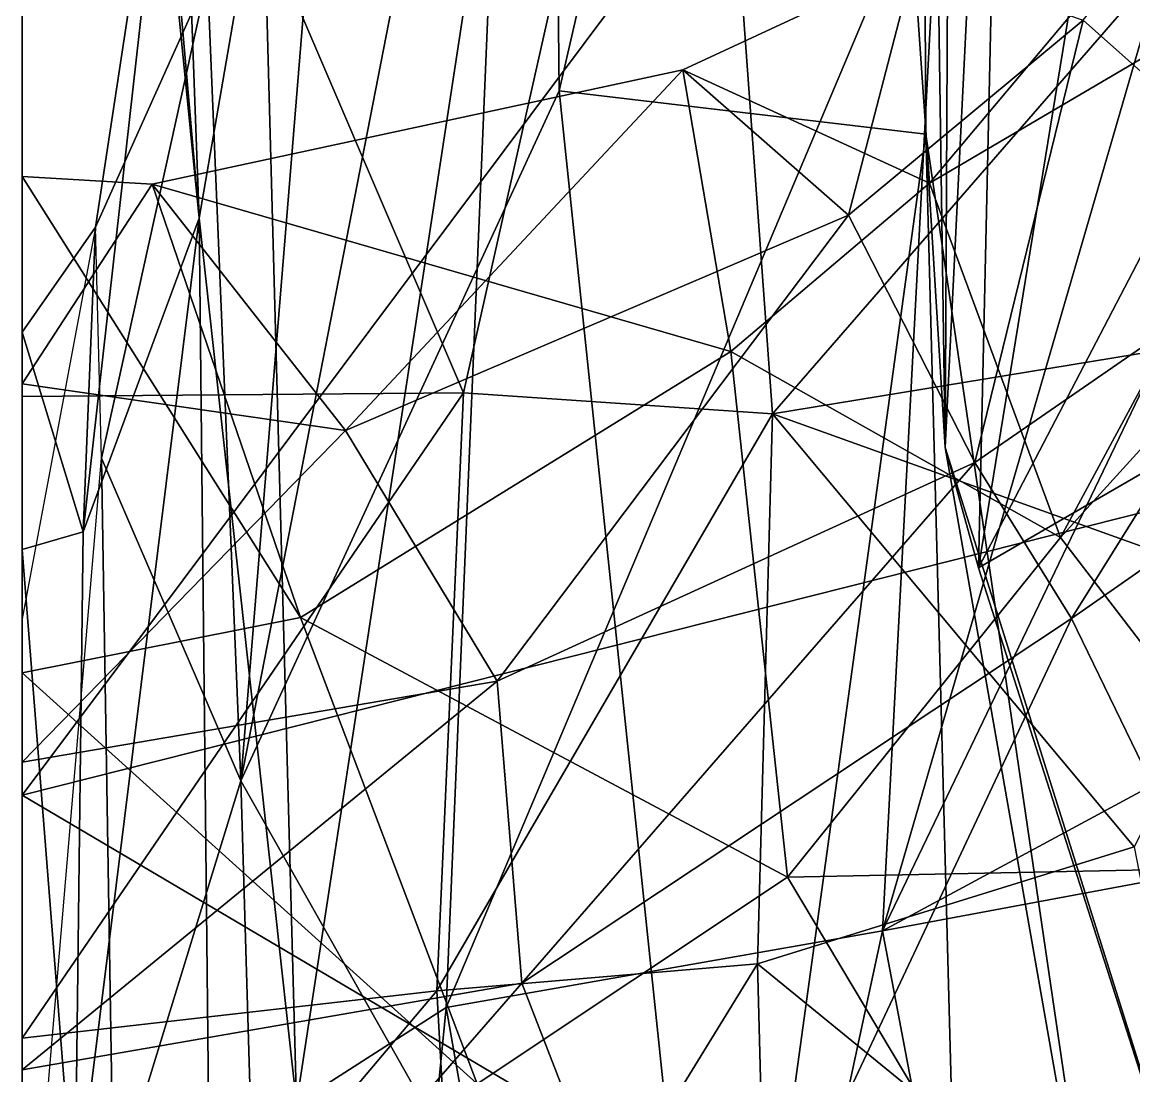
# Model space of a CAD drawing. Header units: metres. Extents: x -8 to 93, y -165 to 99.
# Drawn here: x 0.02 to 12.23, y -135.89 to -124.32 of the extents above; entities that cross this region are included whole.
import ezdxf

# ---------------------------------------------------------------- set-up
doc = ezdxf.new("R2010")
doc.units = ezdxf.units.M

msp = doc.modelspace()

# ---------------------------------------------------------------- linework, layer by layer
at = {"layer": 'jaw_half'}
for points in [[(15.91, -119.017, 169.668), (14.236, -126.569, 163.52), (11.677, -124.296, 166.918)], [(9.822, -123.66, 174.688), (9.99, -126.084, 183.722), (14.18, -121.098, 185.361)], [(9.99, -126.084, 183.722), (15.177, -123.036, 192.717), (14.18, -121.098, 185.361)], [(9.99, -126.084, 183.722), (11.43, -129.977, 192.559), (15.177, -123.036, 192.717)], [(11.43, -129.977, 192.559), (16.433, -124.471, 196.151), (15.177, -123.036, 192.717)], [(9.99, -126.084, 183.722), (9.822, -123.66, 174.688), (7.278, -124.84, 173.597)], [(9.822, -123.66, 174.688), (9.101, -126.438, 165.933), (7.278, -124.84, 173.597)], [(11.677, -124.296, 166.918), (9.101, -126.438, 165.933), (9.822, -123.66, 174.688)], [(11.677, -124.296, 166.918), (10.489, -129.155, 162.857), (9.101, -126.438, 165.933)], [(11.677, -124.296, 166.918), (14.236, -126.569, 163.52), (10.489, -129.155, 162.857)], [(11.43, -129.977, 192.559), (14.203, -133.59, 198.192), (16.433, -124.471, 196.151)], [(7.805, -127.934, 183.409), (7.278, -124.84, 173.597), (1.449, -126.095, 173.342)], [(7.278, -124.84, 173.597), (3.572, -128.803, 164.465), (1.449, -126.095, 173.342)], [(9.101, -126.438, 165.933), (3.572, -128.803, 164.465), (7.278, -124.84, 173.597)], [(9.99, -126.084, 183.722), (7.278, -124.84, 173.597), (7.805, -127.934, 183.409)], [(3.077, -130.855, 183.214), (1.449, -126.095, 173.342), (0.021, -126.012, 173.353)], [(3.077, -130.855, 183.214), (0.021, -126.012, 173.353), (0.021, -131.464, 183.236)], [(1.449, -126.095, 173.342), (0.021, -128.291, 164.533), (0.021, -126.012, 173.353)], [(3.572, -128.803, 164.465), (0.021, -128.291, 164.533), (1.449, -126.095, 173.342)], [(7.805, -127.934, 183.409), (1.449, -126.095, 173.342), (3.077, -130.855, 183.214)], [(11.43, -129.977, 192.559), (9.99, -126.084, 183.722), (7.805, -127.934, 183.409)], [(9.101, -126.438, 165.933), (5.24, -131.556, 162.038), (3.572, -128.803, 164.465)], [(9.101, -126.438, 165.933), (10.489, -129.155, 162.857), (5.24, -131.556, 162.038)], [(14.236, -126.569, 163.52), (11.55, -130.865, 161.524), (10.489, -129.155, 162.857)], [(14.236, -126.569, 163.52), (15.779, -127.916, 162.183), (11.55, -130.865, 161.524)], [(8.429, -133.707, 192.917), (7.805, -127.934, 183.409), (3.077, -130.855, 183.214)], [(7.805, -127.934, 183.409), (8.429, -133.707, 192.917), (11.43, -129.977, 192.559)], [(15.779, -127.916, 162.183), (14.017, -135.951, 161.943), (11.55, -130.865, 161.524)], [(0.021, -128.291, 164.533), (3.572, -128.803, 164.465), (0.021, -132.446, 161.353)], [(3.572, -128.803, 164.465), (5.24, -131.556, 162.038), (0.021, -132.446, 161.353)], [(10.489, -129.155, 162.857), (5.51, -134.87, 160.539), (5.24, -131.556, 162.038)], [(10.489, -129.155, 162.857), (11.55, -130.865, 161.524), (5.51, -134.87, 160.539)], [(11.43, -129.977, 192.559), (8.429, -133.707, 192.917), (14.203, -133.59, 198.192)], [(5.021, -135.976, 192.253), (3.077, -130.855, 183.214), (0.021, -131.464, 183.236)], [(8.429, -133.707, 192.917), (3.077, -130.855, 183.214), (5.021, -135.976, 192.253)], [(11.55, -130.865, 161.524), (7.389, -139.711, 162.169), (5.51, -134.87, 160.539)], [(11.55, -130.865, 161.524), (14.017, -135.951, 161.943), (7.389, -139.711, 162.169)], [(5.021, -135.976, 192.253), (0.021, -131.464, 183.236), (0.021, -137.635, 192.179)], [(5.24, -131.556, 162.038), (5.51, -134.87, 160.539), (0.021, -135.825, 160.488)], [(5.24, -131.556, 162.038), (0.021, -135.825, 160.488), (0.021, -132.446, 161.353)], [(14.203, -133.59, 198.192), (8.429, -133.707, 192.917), (11.303, -138.521, 198.778)], [(14.203, -133.59, 198.192), (11.303, -138.521, 198.778), (16.703, -136.367, 202.042)], [(8.429, -133.707, 192.917), (5.021, -135.976, 192.253), (11.303, -138.521, 198.778)], [(5.51, -134.87, 160.539), (7.389, -139.711, 162.169), (0.021, -141.173, 162.868)], [(5.51, -134.87, 160.539), (0.021, -141.173, 162.868), (0.021, -135.825, 160.488)]]:
    msp.add_3dface(points, dxfattribs=at)
at = {"layer": 'skull_half'}
for points in [[(5.818, -115.249, 283.703), (9.853, -107.991, 285.454), (5.922, -125.073, 287.826)], [(9.853, -107.991, 285.454), (9.949, -125.549, 286.634), (5.922, -125.073, 287.826)], [(10.248, -111.602, 282.702), (10.162, -128.988, 283.42), (9.853, -107.991, 285.454)], [(10.162, -128.988, 283.42), (9.949, -125.549, 286.634), (9.853, -107.991, 285.454)], [(16.493, -110.781, 395.325), (0.021, -114.34, 394.687), (0.021, -132.807, 383.073)], [(16.493, -110.781, 395.325), (0.021, -132.807, 383.073), (17.375, -128.428, 384.974)], [(10.886, -114.357, 279.112), (10.162, -128.988, 283.42), (10.248, -111.602, 282.702)], [(0.632, -113.09, 257.276), (0.71, -112.12, 263.155), (1.966, -126.469, 263.363)], [(0.71, -112.12, 263.155), (1.746, -120.529, 268.933), (1.966, -126.469, 263.363)], [(2.659, -122.439, 257.077), (0.632, -113.09, 257.276), (1.966, -126.469, 263.363)], [(10.886, -114.357, 279.112), (10.528, -130.31, 279.388), (10.162, -128.988, 283.42)], [(12.244, -119.798, 272.779), (10.528, -130.31, 279.388), (10.886, -114.357, 279.112)], [(3.69, -117.104, 279.646), (5.818, -115.249, 283.703), (2.422, -132.65, 282.647)], [(2.422, -132.65, 282.647), (5.818, -115.249, 283.703), (5.922, -125.073, 287.826)], [(14.551, -116.812, 248.911), (9.473, -134.297, 250.767), (14.762, -123.281, 249.843)], [(14.551, -116.812, 248.911), (10.106, -122.281, 249.27), (9.473, -134.297, 250.767)], [(7.422, -117.04, 241.656), (4.87, -128.388, 237.608), (0.021, -117.073, 241.656)], [(0.021, -117.073, 241.656), (4.87, -128.388, 237.608), (0.021, -128.43, 237.471)], [(2.056, -123.828, 275.228), (3.69, -117.104, 279.646), (2.422, -132.65, 282.647)], [(7.422, -117.04, 241.656), (8.263, -128.62, 237.712), (4.87, -128.388, 237.608)], [(7.422, -117.04, 241.656), (13.753, -122.303, 239.254), (8.263, -128.62, 237.712)], [(12.244, -119.798, 272.779), (13.157, -125.268, 273.636), (10.528, -130.31, 279.388)], [(1.966, -126.469, 263.363), (1.746, -120.529, 268.933), (0.692, -129.916, 264.527)], [(0.692, -129.916, 264.527), (1.746, -120.529, 268.933), (0.824, -126.57, 268.967)], [(1.746, -120.529, 268.933), (2.056, -123.828, 275.228), (0.824, -126.57, 268.967)], [(5.239, -121.782, 250.253), (2.659, -122.439, 257.077), (3.035, -136.192, 254.371)], [(5.239, -121.782, 250.253), (3.035, -136.192, 254.371), (4.677, -135.139, 251.117)], [(5.239, -121.782, 250.253), (4.677, -135.139, 251.117), (10.106, -122.281, 249.27)], [(10.106, -122.281, 249.27), (4.677, -135.139, 251.117), (9.473, -134.297, 250.767)], [(13.753, -122.303, 239.254), (14.361, -127.621, 236.979), (8.263, -128.62, 237.712)], [(3.035, -136.192, 254.371), (2.659, -122.439, 257.077), (1.966, -126.469, 263.363)], [(14.762, -123.281, 249.843), (9.473, -134.297, 250.767), (18.055, -129.67, 254.53)], [(0.824, -126.57, 268.967), (2.056, -123.828, 275.228), (0.89, -129.105, 274.806)], [(0.89, -129.105, 274.806), (2.056, -123.828, 275.228), (2.422, -132.65, 282.647)], [(2.422, -132.65, 282.647), (5.922, -125.073, 287.826), (7.689, -141.96, 292.067)], [(5.922, -125.073, 287.826), (9.949, -125.549, 286.634), (7.689, -141.96, 292.067)], [(13.157, -125.268, 273.636), (15.594, -127.382, 273.234), (10.528, -130.31, 279.388)], [(9.949, -125.549, 286.634), (10.355, -140.79, 289.82), (7.689, -141.96, 292.067)], [(10.162, -128.988, 283.42), (11.95, -139.166, 287.922), (9.949, -125.549, 286.634)], [(9.949, -125.549, 286.634), (11.95, -139.166, 287.922), (10.355, -140.79, 289.82)], [(2.069, -136.134, 259.656), (1.966, -126.469, 263.363), (0.597, -137.447, 261.27)], [(0.597, -137.447, 261.27), (1.966, -126.469, 263.363), (0.692, -129.916, 264.527)], [(3.035, -136.192, 254.371), (1.966, -126.469, 263.363), (2.069, -136.134, 259.656)], [(0.824, -126.57, 268.967), (0.021, -130.871, 274.678), (0.021, -127.721, 269.624)], [(0.692, -129.916, 264.527), (0.824, -126.57, 268.967), (0.021, -127.721, 269.624)], [(15.594, -127.382, 273.234), (13.151, -138.491, 284.49), (10.528, -130.31, 279.388)], [(14.361, -127.621, 236.979), (13.651, -130.553, 235.814), (8.263, -128.62, 237.712)], [(0.692, -129.916, 264.527), (0.021, -127.721, 269.624), (0.021, -130.109, 265.239)], [(4.87, -128.388, 237.608), (0.021, -135.477, 232.881), (0.021, -128.43, 237.471)], [(4.87, -128.388, 237.608), (4.576, -134.955, 232.778), (0.021, -135.477, 232.881)], [(17.375, -128.428, 384.974), (0.021, -132.807, 383.073), (17.987, -143.412, 371.145)], [(4.87, -128.388, 237.608), (8.263, -128.62, 237.712), (4.576, -134.955, 232.778)], [(8.263, -128.62, 237.712), (8.098, -134.66, 233.359), (4.576, -134.955, 232.778)], [(8.263, -128.62, 237.712), (12.237, -133.374, 234.391), (8.098, -134.66, 233.359)], [(8.263, -128.62, 237.712), (13.651, -130.553, 235.814), (12.237, -133.374, 234.391)], [(10.528, -130.31, 279.388), (13.151, -138.491, 284.49), (10.162, -128.988, 283.42)], [(10.162, -128.988, 283.42), (13.151, -138.491, 284.49), (11.95, -139.166, 287.922)], [(0.89, -129.105, 274.806), (1.024, -137.2, 282.321), (0.021, -139.373, 282.271)], [(0.89, -129.105, 274.806), (2.422, -132.65, 282.647), (1.024, -137.2, 282.321)], [(18.055, -129.67, 254.53), (9.473, -134.297, 250.767), (15.72, -133.132, 252.091)], [(0.597, -137.447, 261.27), (0.692, -129.916, 264.527), (0.021, -130.109, 265.239)], [(0.597, -137.447, 261.27), (0.021, -130.109, 265.239), (0.021, -138.576, 261.723)], [(1.024, -137.2, 282.321), (2.422, -132.65, 282.647), (2.84, -146.741, 292.028)], [(2.422, -132.65, 282.647), (7.689, -141.96, 292.067), (2.84, -146.741, 292.028)], [(17.987, -143.412, 371.145), (0.021, -132.807, 383.073), (0.021, -143.583, 371.502)], [(15.72, -133.132, 252.091), (9.473, -134.297, 250.767), (11.375, -144.319, 253.477)], [(15.72, -133.132, 252.091), (11.375, -144.319, 253.477), (17.46, -143.859, 258.823)], [(13.32, -138.916, 228.662), (8.098, -134.66, 233.359), (12.237, -133.374, 234.391)], [(9.473, -134.297, 250.767), (4.677, -135.139, 251.117), (6.752, -146.923, 252.992)], [(9.473, -134.297, 250.767), (6.752, -146.923, 252.992), (11.375, -144.319, 253.477)], [(8.098, -134.66, 233.359), (4.856, -139.939, 227.938), (4.576, -134.955, 232.778)], [(8.242, -140.122, 227.856), (4.856, -139.939, 227.938), (8.098, -134.66, 233.359)], [(13.32, -138.916, 228.662), (8.242, -140.122, 227.856), (8.098, -134.66, 233.359)], [(4.576, -134.955, 232.778), (0.021, -140.349, 228.388), (0.021, -135.477, 232.881)], [(4.576, -134.955, 232.778), (4.856, -139.939, 227.938), (0.021, -140.349, 228.388)], [(4.677, -135.139, 251.117), (3.035, -136.192, 254.371), (3.429, -147.862, 253.608)], [(4.677, -135.139, 251.117), (3.429, -147.862, 253.608), (6.752, -146.923, 252.992)]]:
    msp.add_3dface(points, dxfattribs=at)

doc.saveas('drawing.dxf')
